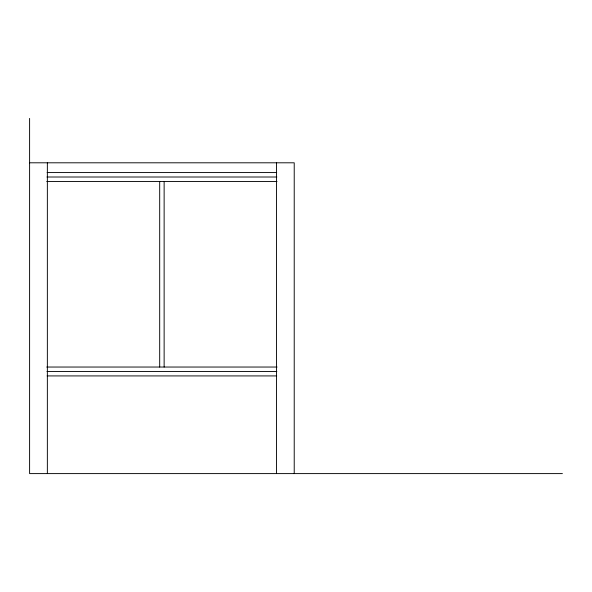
<?xml version="1.0" encoding="UTF-8"?>
<svg xmlns="http://www.w3.org/2000/svg" width="592" height="592" viewBox="0 0 592 592"><rect width="100%" height="100%" fill="white"/><g stroke="black" fill="none" stroke-linecap="round" stroke-linejoin="round"><path stroke-width="0.89" d="M29.6 162.8L294.224 162.8L294.224 473.6M47.116 172.568L276.708 172.568M46.968 177.008L276.856 177.008M46.746 181.448L277.026 181.448M46.746 367.04L277.078 367.04M46.968 371.48L276.856 371.48M47.116 375.92L276.708 375.92M562.4 473.6L29.6 473.6L29.6 118.4M276.464 162.8L276.464 473.6M164.132 181.448L164.132 367.04M159.692 181.448L159.692 367.04M47.36 162.8L47.36 473.6"/></g></svg>
